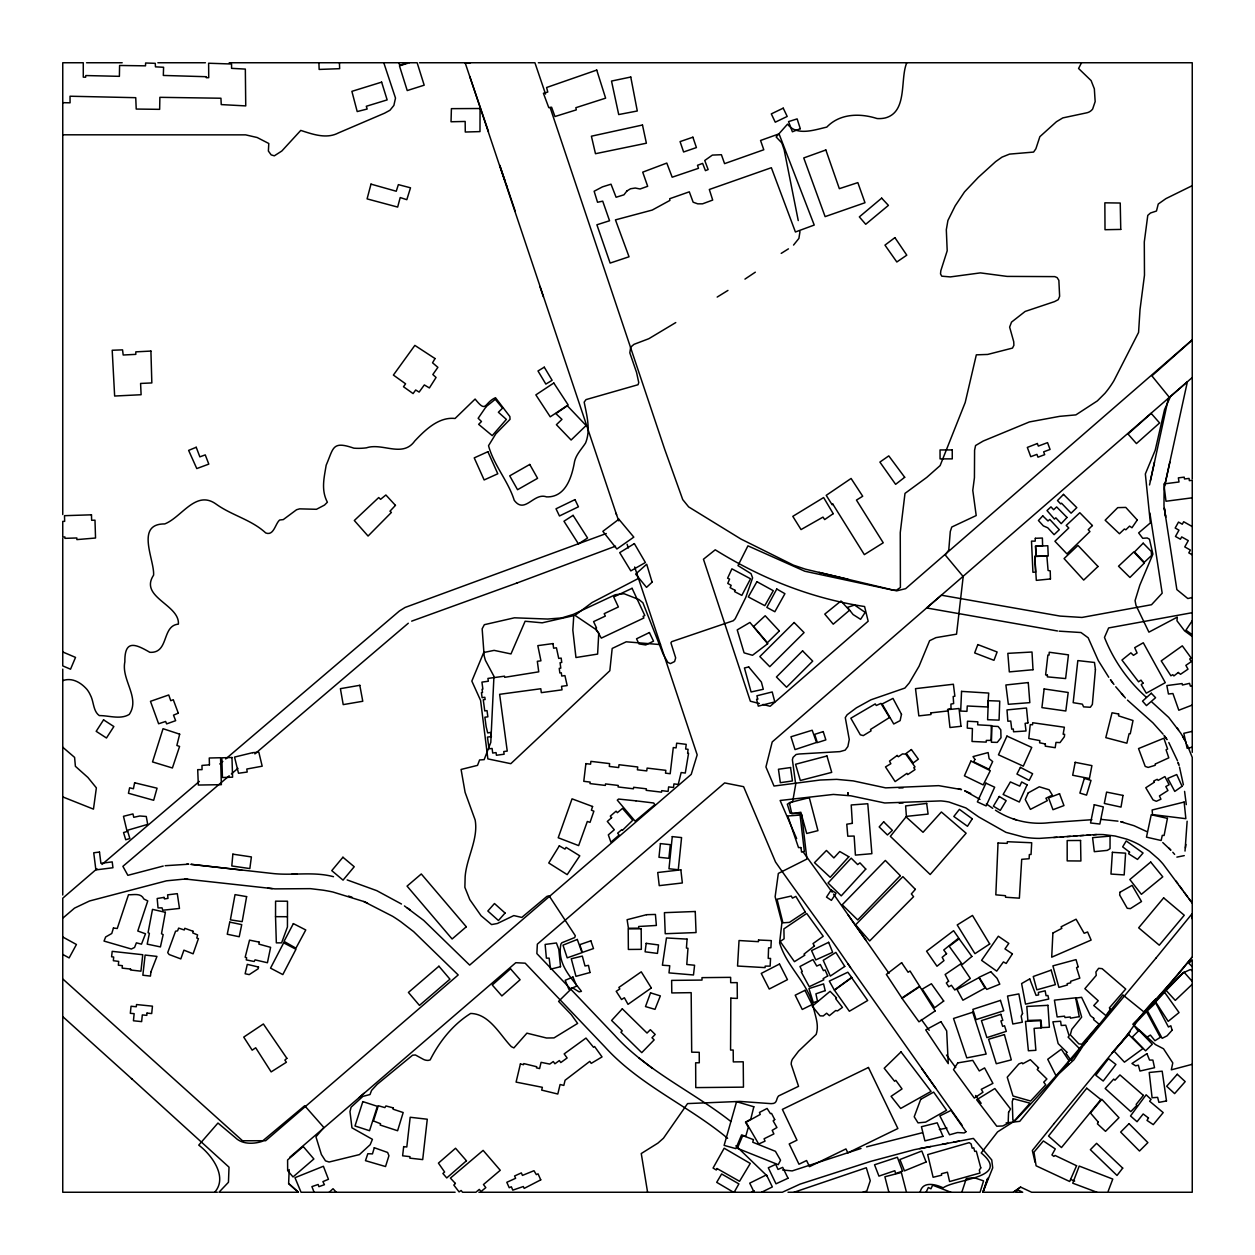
<?xml version="1.0" encoding="UTF-8"?>
<svg xmlns="http://www.w3.org/2000/svg" width="1255" height="1255" viewBox="0 0 1255 1255"><rect width="100%" height="100%" fill="white"/><g stroke="black" fill="none" stroke-linecap="round" stroke-linejoin="round"><path stroke-width="1.5" d="M1187.136 821.209L1185.018 851.078M275.535 916.668L275.582 901.168L287.489 901.216L287.442 926.99L281.606 942.85L276.335 942.866L275.535 916.668L287.426 916.715M131.477 1078.531L229.022 1167.181L228.457 1182.273L218.982 1192.25L298.361 1192.25L288.634 1183.543L289.183 1169.582M920.119 1192.25C922.425 1180.798 935.775 1184.281 943.164 1187.826C956.279 1178.649 1011.687 1178.1 981.222 1152.969L997.584 1131.885L1014.871 1120.856C1053.149 1080.775 1088.65 1038.481 1122.896 994.917L1143.76 1011.812L1144.842 1011.467L1176.829 976.076L1192.25 957.126M1185.457 847.956L1185.897 844.474M1149.533 484.948L1168.374 398.306L1192.25 377.52M906.785 62.75C899.804 79.065 907.961 111.93 885.23 117.954A28.63 28.63 0 0 1 877.041 118.535C860.13 113.107 839.924 113.342 826.794 127.1C814.134 130.002 796.643 136.293 787.544 124.12L776.139 136.968L781.834 142.929L784.155 149.769L798.243 220.566M1150.317 480.947L1154.443 462.154M1169.833 462.154L1164.844 484.995L1187.387 381.755L772.217 741.94L765.927 766.978L774.006 786.038L820.111 780.03L836.693 779.355L853.212 780.892L885.638 787.873L938.677 785.646L961.518 789.583L958.177 788.626M961.801 1192.25L966.319 1178.539L974.037 1177.629L983.559 1180.877L980.045 1192.25L906.91 1192.25M478.877 1192.25L782.351 1192.25L800.078 1184.108L870.609 1161.408L914.487 1149.643L973.409 1138.41L991.748 1159.949L992.705 1167.856L982.932 1192.25L1013.318 1192.25L1020.597 1187.089L1031.657 1192.25L1107.804 1192.25L1112.777 1179.072L1079.222 1166.068L1072.743 1183.183L1096.917 1192.25M987.763 1178.194L982.932 1192.25L987.607 1178.633M926.065 1192.25L928.339 1187.512L930.943 1188.799L932.638 1185.206L950.929 1192.25M734.159 1192.25L738.897 1183.889L721.625 1173.974L716.699 1182.335L733.516 1192.25M1081.512 62.75L1078.578 68.492L1091.113 80.587L1094.344 88.838L1095.16 101.592L1092.666 108.997A9.883 9.883 0 0 1 1086.281 112.919L1062.812 117.907L1056.428 121.735L1039.862 136.685L1035.877 148.796L1033.587 152.075L1009.538 154.114L1002.008 157.126L995.639 161.628L978.335 177.332L964.53 191.874L955.181 205.851L947.917 220.472L946.317 229.712L947.196 250.78L940.811 270.751L940.528 273.919L941.768 276.178L950.317 276.916L980.39 272.884L1007.075 276.398L1054.812 276.618L1057.134 277.606L1058.859 280.351L1059.628 296.305L1058.232 299.663L1054.545 301.608L1025.147 311.444L1011.53 322.111L1009.632 327.1L1013.726 341.705L1013.899 345.298L1012.487 348.09L987.669 354.443L976.327 354.836L965.205 402.494L940.12 465.589L926.755 477.402L904.996 493.388L900.259 532.591L900.4 587.513L896.556 590.085L893.67 590.305L804.784 571.229L747.933 545.847L737.987 565.613L751.039 573.661L752.592 577.896L745.737 597.537L735.163 618.809L733.281 620.739L671.707 641.666L670.907 642.795L675.661 657.855L674.61 661.526L670.437 663.597L667.817 662.373L663.095 654.012L642.905 602.792L638.968 599.545L624.064 593.725L615.342 594.713L573.221 614.432L561.675 617.931L547.619 619.044L514.456 617.805L484.336 624.692L482.155 628.818L484.163 655.847L485.371 660.287L493.952 676.32L490.799 742.395L484.163 759.636L479.583 759.965L477.527 765.362L461.087 769.456L465.103 792.36L475.159 820.017C478.532 839.03 466.531 857.902 465.15 876.649L464.868 887.348L469.825 899.662L481.104 915.758L491.568 924.574L497.372 923.492L513.813 915.585L521.813 917.421L546.913 896.399L549.11 895.788L575.323 935.744L574.696 937.563L561.895 942.74L560.907 944.105C556.875 964.185 571.041 977.457 581.457 991.34L579.12 991.858L572.406 987.732L558.601 1001.38L571.276 1014.62L577.629 1023.421L554.004 1037.901L546.537 1038.011L526.912 1033.163L513.891 1047.909L511.35 1046.67C500.055 1035.061 489.419 1013.805 470.656 1013.46C452.898 1024.472 439.501 1041.493 430.136 1059.957L428.128 1060.412A10.589 10.589 0 0 1 423.625 1059.471L415.421 1054.984L412.613 1055.188L377.19 1084.304L371.558 1090.422L370.005 1094.548L362.899 1096.368L351.102 1107.177L349.972 1111.585L351.965 1127.821L372.421 1139.336L370.194 1144.67L359.416 1154.6L329.092 1162.02L325.484 1160.859L321.374 1154.475L315.946 1136.842L323.853 1127.492L304.698 1105.733L262.028 1141.438C253.369 1144.168 242.168 1144.466 235.265 1137.579L217.962 1123.037L198.745 1145.125C211.42 1154.553 228.285 1177.002 214.668 1192.25M1054.074 1123.586L1114.879 1049.713C1129.986 1033.963 1139.571 1014.338 1155.463 999.278L1157.377 998.572L1192.25 956.969L1192.25 757.393L1187.214 744.905M1155.902 958.177L1083.536 1045.195L1073.935 1059.816L1058.985 1073.7L1019.735 1121.342L1006.134 1122.911M1192.25 620.739L1185.944 630.151L1192.25 634.732M781.206 253.385L788.438 248.851M1054.122 1123.523L1032.332 1150.474L1035.061 1162.271M1083.536 1045.195L1087.034 1040.913M1155.871 958.224L1192.062 913.75L1192.25 918.848M1111.773 1053.306L1130.175 1031.72M1192.25 984.265L1175.276 1000.392L1166.146 990.462L1183.998 972.107L1192.25 981.473M329.218 1192.25L333.03 1188.72L336.277 1192.25M1192.25 339.98L1151.902 375.873L1169.848 397.945L1164.546 409.569L1155.196 450.294L1145.344 473.951L1150.364 522.911L1138.646 532.904L1142.709 538.301L1147.196 537.971L1149.439 539.195L1152.906 554.114L1139.822 585.159L1135.069 600.627L1136.01 605.381L1148.905 632.144L1177.3 617.131L1176.97 620.786L1184.579 630.857L1192.25 636.473M793.537 245.07L798.902 238.419L799.984 231.595M1192.25 339.823L905.624 588.673L896.619 590.87L805.318 569.143L793.427 565.142L740.952 539.054L688.666 506.91L682.736 499.6L664.664 449.212L550.145 107.585M96.98 868.758L62.75 898.203L62.75 918.205L74.531 908.118L89.544 900.98L166.491 880.822L182.759 879.237A96.823 96.808 89.9 0 1 187.905 879.3L274.955 888.885L310.393 888.65L323.257 890.203A185.709 185.646 -82.5 0 1 332.826 891.991L363.793 901.514L392.642 916.307A184.611 184.187 47 0 1 400.753 921.703L413.617 931.618L458.2 974.962L265.636 1140.732L242.529 1140.764L62.75 978.916L62.75 1192.25L217.319 1192.25M101.969 864.46L199.341 781.41M359.322 1097.403L364.185 1093.215M289.654 1157.377L515.789 962.711L525.186 963.181L604.91 1046.905C639.626 1085.246 688.383 1105.608 727.633 1138.332M219.798 763.997L222.841 761.409M225.68 758.977L399.435 610.965L405.098 607.451L606.275 533.516M229.194 775.794L122.896 866.342L127.869 875.331L163.213 866.06M231.359 773.959L237.932 768.358M254.875 753.926L408.299 623.233M1013.303 1192.25L1020.597 1187.089M755.322 272.178L744.952 279.112M727.947 290.423L717.185 297.074M675.77 322.566L648.835 338.709L633.979 344.341L630.685 347.164L629.822 352.828L636.567 372.484L638.748 382.54L638.058 384.72L586.038 399.608L584.171 402.133C586.76 415.295 590.917 429.994 585.552 443.031C581.708 449.008 576.312 454.232 574.602 461.369C571.904 476.696 565.864 497.498 546.537 496.886C533.752 492.133 524.888 514.613 514.236 500.321C508.244 481.057 493.89 465.401 488.524 445.698L495.803 433.869L510.048 419.327L509.859 416.534L495.49 397.71C483.74 402.965 486.893 413.789 475.112 399.059L455.063 418.48C438.748 416.644 425.068 430.041 414.762 440.991C402.604 458.106 382.555 442.435 366.382 447.847A62.17 62.17 0 0 1 353.894 448.176C331.995 440.631 333.72 447.831 326.175 465.181C324.182 477.559 320.872 489.858 327.382 502.22L324.512 505.075L316.464 509.295L299.647 508.855L296.588 509.718L283.301 519.586L279.63 520.025C275.269 523.602 273.825 536.199 265.731 532.951C251.486 519.711 231.893 515.46 216.158 504.149C195.843 489.403 181.787 517.28 164.734 523.931C134.818 523.68 154.71 560.059 153.581 575.167C139.007 597.255 179.81 604.612 178.383 624.127C161.44 625.712 169.315 653.541 149.816 652.302C135.603 644.066 124.496 639.14 124.857 661.809C121.045 679.771 140.513 697.796 129.281 714.393C120.464 719.837 108.997 715.507 99.302 715.585C93.011 711.161 93.89 701.467 90.376 695.113A27.077 27.077 0 0 0 86.972 689.434C81.01 682.61 72.1 677.214 62.75 680.634M751.4 1192.25L754.177 1190.697M761.565 1192.25L772.358 1186.932L766.46 1174.884L749.721 1183.151L754.161 1192.25M638.466 578.43L592.015 602.573L574.978 615.358L595.262 629.053L598.761 633.053L597.615 654.09L575.951 657.526L572.829 630.073L573.77 615.64L542.191 622.825L525.123 621.241L510.989 653.933L494.125 650.372L483.708 652.506L471.833 681.089L480.602 700.447L487.866 758.899L510.816 763.683L609.82 670.75L612.189 648.443L626.214 641.807L660.491 644.599M1192.25 705.059L1178.806 710.236L1172.923 693.544L1168.436 693.984L1166.852 685.575L1182.116 683.567L1182.43 685.026L1189.536 683.348L1190.383 686.171L1192.25 685.607M516.464 583.198L615.546 546.176M1192.25 185.662L1165.879 198.651L1158.255 204.032L1156.467 211.028L1150.506 212.989L1147.776 215.389L1144.293 241.948L1144.482 275.174L1140.011 309.64L1138.567 332.434L1113.938 380.673A98.643 98.643 0 0 1 1104.98 393.286L1097.356 400.894L1075.88 414.887L1059.659 416.346L1029.414 421.931L983.214 441.038L975.559 445.541L974.586 450.263L974.429 477.716L972.782 490.344L976.202 515.554L951.761 527.037L950.286 531.555L948.764 550.051L945.188 554.945L963.197 576.563L956.545 634.167L935.948 637.634L929.61 640.709L919.068 666.217L909.248 682.955L904.918 688.054L870.939 699.804L856.412 707.82L847.094 714.801L845.29 717.64L849.259 739.509L847.878 746.505L845.211 750.114L839.94 751.62L799.121 754.004L796.078 754.506L793.066 757.361L792.391 759.73L795.701 784.312L792.658 801.663L787.309 804.173L790.148 813.193L801.019 813.632L801.694 814.652L806.918 859.048L778.335 873.417L775.135 896.76L781.912 922.551L779.606 942.913C786.477 965.832 806.039 981.316 812.911 1004.188C814.228 1014.464 819.641 1023.625 816.158 1034.418L798.588 1051.141L792.454 1059.189A10.103 10.103 0 0 0 791.215 1064.366L798.557 1086.328L778.571 1095.944C775.747 1098.909 777.818 1103.82 771.088 1103.647L739.948 1101.419L687.567 1103.584L663.471 1138.207L657.965 1143.085L641.258 1153.533L647.58 1192.25M411.671 621.147L517.28 582.9M794.039 1192.25L866.311 1167.746L870.264 1180.72L866.813 1191.026L862.891 1192.25M861.024 1148.466L792.156 1170.915L782.571 1169.974M866.562 1146.85L922.394 1132.716M1192.25 612.675L1108.636 627.939L1104.478 637.414C1113.452 660.177 1127.853 680.806 1146.129 697.074M1192.25 597.505L1187.826 598.541L1176.861 589.599L1164.264 507.946L1165.754 517.28M1192.25 731.351L1183.81 733.312L1187.152 748.294L1192.25 747.211M1176.876 857.118L1184.265 855.628M939.352 1129.5L946.945 1128.057M919.601 1148.623L930.865 1146.49M942.191 1144.34L947.854 1143.258M953.518 1142.191L959.181 1141.109M165.158 865.715L188.752 864.209L186.775 864.146M1192.25 497.811L1165.989 501.247L1163.856 483.928L1179.01 481.983L1178.367 477.857L1184.218 477.151L1184.469 478.971L1189.065 478.422L1189.348 480.649L1192.25 480.257L1192.25 752.341M1192.25 1064.303L1171.323 1069.84L1172.782 1062.907L1163.511 1048.772L1155.431 1044.568L1132.826 1024.237L1182.728 973.033L1190.336 969.566L1192.25 970.774M1091.897 819.703L1049.384 822.668C1030.669 824.974 1011.216 820.597 995.466 810.212M1192.25 903.224L1163.181 864.177A84.979 84.932 9.2 0 0 1158.365 858.953L1149.407 851.204L1139.477 844.803A83.928 83.912 -65.1 0 0 1133.108 841.666A83.473 83.426 -12.8 0 0 1126.519 839.062L1115.099 836.018L1103.38 834.591A82.454 82.422 -35.8 0 0 1096.446 834.559L1039.469 838.387A94.941 94.909 -29 0 1 1023.766 837.101L1005.961 832.347L978.68 816.927L965.879 807.938L948.984 802.023A71.833 71.802 -44.8 0 0 940.826 800.91L884.759 802.98L850.827 795.811L833.383 794.431L780.124 800.486L796.643 838.56M1053.729 837.524L1057.039 837.289M1060.365 837.054L1063.675 836.834M1066.985 836.599L1070.295 836.363M1073.605 836.128L1076.931 835.908M1080.241 835.673L1083.551 835.438M1086.861 835.202L1090.187 834.983M1093.497 834.748L1096.446 834.544M241.697 870.013L190.886 864.319L272.084 873.433C292.541 875.817 313.342 871.284 333.501 876.696M291.882 874.186L296.823 873.966M800.847 847.502L798.509 847.596L787.748 815.985L800.078 815.075L804.361 851.47L801.521 852.035L801.051 847.956M465.197 62.954L470.5 62.75M898.909 787.967L903.067 787.858M899.176 803.075L903.067 802.98M86.532 62.75L122.19 62.75M157.863 62.75L205.428 62.75M229.21 62.75L407.546 62.75L399.733 65.307L398.902 62.75M419.437 62.75L534.928 62.75L545.548 94.062M538.332 62.75L1192.25 62.75L1192.25 478.877M455.11 1192.25L301.059 1192.25L294.972 1177.692L323.398 1166.272L328.449 1179.308L322.896 1181.614L324.433 1184.689L318.896 1186.665L318.143 1184.485L311.915 1186.602L314.079 1192.25M788.014 1192.25L906.455 1192.25L901.357 1172.484L884.885 1176.766L888.885 1192.25M1109.028 1192.25L1192.25 1192.25L1192.25 959.887L1188.846 963.307L1192.25 966.711M186.587 879.269L184.485 879.237L187.905 879.3M62.75 102.675L70.076 102.816L70.029 96.227L135.744 97.686L136.215 109.059L159.652 109.342L159.871 97.325L220.943 98.235L221.241 104.589L245.745 105.906L245.337 69.088L231.579 68.35L231.563 64.005L208.628 63.236L208.722 77.669L206.338 77.716L206.353 76.712L163.323 75.441L163.589 67.268L155.463 66.844L155.259 63.33L145.611 63.001L145.517 65.84L119.586 65.48L119.398 76.335L85.826 75.551L85.607 77.214L83.285 77.151L83.269 62.75L62.75 62.75L62.75 514.55M62.75 134.803L245.635 134.865L257.181 137.517L268.79 143.494L268.382 151.055L271.19 154.898L274.327 155.824L281.826 151.008L300.761 130.41C312.558 134.222 326.347 139.289 338.379 132.952L384.579 113.185L389.96 110.252L393.882 105.42L395.498 98.078L383.779 62.75M1101.341 819.405L1117.954 821.162M1059.142 631.155L1081.01 632.536L1088.163 637.775L1098.298 660.585L1108.745 677.245M267.848 888.163L272.225 888.65M1057.479 630.967L926.598 607.953L941.407 595.199L1060.067 616.08L1081.951 617.444L1151.525 604.722L1162.177 593.191L1149.878 513.013M819.06 572.39L847.956 579.261M1123.523 822.417L1120.684 821.727L1134.018 825.712L1146.678 831.532M759.353 703.522L750.349 701.216L703.459 559.228L715.24 549.816C761.173 578.398 810.871 598.29 864.585 606.542L868.162 621.225L770.162 706.283L762.962 704.447M347.149 879.928L376.798 890.673L401.474 904.024M1013.303 818.935L1016.503 819.954M348.514 896.07L351.933 897.152M62.75 796.909L93.466 809.13L96.368 787.873L87.913 777.473L75.394 766.303L74.594 757.393L62.75 747.227M1070.735 1179.449L1074.672 1181.065M363.793 901.514L367.495 903.067M62.75 651.957L75.52 657.4L70.531 669.213L62.75 665.887L62.75 538.332M970.711 793.442L964.64 790.744L980.014 799.419M62.75 936.983L76.43 944.497L69.135 957.926L62.75 954.428M1192.25 526.567L1183.685 521.735L1182.288 524.214L1178.508 522.08L1175.182 528.026L1178.978 530.159L1175.464 536.45L1180.406 539.226L1181.692 536.92L1188.281 540.623L1184.767 546.913L1190.368 550.067L1188.799 552.875L1192.25 554.836M404.424 905.922L423.704 920.401L469.668 965.095L691.223 774.382L697.184 754.851L634.669 567.009M407.044 907.694L410.212 909.906M986.367 803.875L992.721 808.346M850.482 967.527C826.37 931.743 800.047 897.294 775.527 862.012L743.603 786.681L724.637 782.916L537.344 944.152L536.873 953.596L614.542 1035.155C647.376 1071.425 692.87 1091.63 730.818 1121.468M639.015 1057.981L652.443 1068.413M1162.773 842.56L1170.899 850.215L1168.687 847.956M1152.043 702.204L1168.734 717.436L1180.594 732.936A113.06 112.872 49.5 0 1 1183.606 737.971L1186.351 743.148M62.75 1016.613L132.324 1079.316M288.634 1183.543L298.361 1192.25M735.916 1145.784L767.276 1176.092M1127.461 700.102L1152.921 722.833L1163.071 734.144M1125.406 697.968L1115.742 686.767M1121.421 693.591L1123.523 695.929M1172.798 852.27L1174.633 854.373M1113.938 684.43L1110.424 679.661L1112.573 682.61M946.505 1055.079L955.698 1067.566M921.374 1019.499L929.202 1030.339M1176.076 881.104L1177.723 883.363M1179.371 885.606L1182.681 890.124M1184.328 892.383L1187.622 896.901M1189.269 899.16L1190.917 901.419M975.59 1095.49L981.159 1103.333M921.609 1068.413L962.036 1125.186M935.681 1088.148L847.956 963.903M847.956 914.707L889.011 973.425M866.044 940.434L833.524 894.109M832.206 892.242L803.341 852.192M1177.316 728.073L1178.633 729.971M1168.797 742.505L1177.504 760.812M1182.634 736.277L1183.606 737.971M1183.465 737.72L1184.547 739.681M616.095 513.373L618.731 520.825M465.134 62.75L616.566 514.738M504.824 180.312L499.678 165.142L506.957 186.587M469.747 76.367L488.446 131.477M506.644 185.677L515.13 210.95M539.917 286.454L543.399 296.823M627.092 544.278L628.316 547.933M1178.633 764.217L1178.053 762.413L1179.072 765.644M1179.543 767.26L1183.387 784.846M1165.566 515.962L1164.452 509.028A60.93 58.373 84.7 0 1 1163.981 505.765L1164.091 489.325A62.044 60.82 85.2 0 1 1165.267 483.018M1184.579 791.387L1186.289 804.596M339.446 62.75L339.65 68.68L319.147 69.433L318.911 62.75M62.75 669.119L62.75 895.019M62.75 918.785L62.75 978.241M480.053 108.51L479.99 131.602L465.276 132.026L465.166 121.453L451.031 121.766L451.408 108.652L480.053 108.51M1110.063 836.112L1110.032 848.709L1107.255 850.388L1094.313 851.674L1092.587 837.65L1110.063 836.112M730.834 998.164L730.567 1050.059L733.187 1050.027L733.312 1061.903L743.227 1061.808L743.462 1087.144L695.772 1087.599L695.647 1062.797L699.286 1062.781L699.239 1052.317L691.693 1052.176L691.176 992.658L671.802 992.94L671.629 980.39L702.016 980.077L701.984 977.645L730.63 977.347L730.692 982.681L737.171 982.618L737.328 998.415L730.834 998.164M847.956 792.846L847.941 795.388L847.956 792.846M991.324 725.594L991.152 740.372L986.305 740.434L986.21 742.113L972.029 741.47L972.421 728.543L967.276 728.104L967.495 721.233L977.833 721.813L977.676 724.825L991.324 725.594M130.536 969.048L130.52 969.99L140.937 971.182L142.756 954.726L112.197 951.353L111.601 956.781L113.672 957.032L113.358 960.718L118.692 961.393L118.347 965.205L122.363 965.66L122.159 968.123L130.536 969.048M758.522 940.011L758.475 941.674L739.038 940.528L737.548 966.036L765.095 967.621L765.158 966.13L770.131 966.115L770.554 958.444L768.217 958.365L768.578 947.854L770.899 947.776L771.292 940.591L758.522 940.011M991.968 726.143L991.403 742.238L997.239 742.395L1001.004 737.752L1000.784 729.83L998.133 726.488L991.968 726.143M988.312 700.667L987.622 719.727L999.058 720.135L999.749 701.09L988.312 700.667M1008.565 1112.369L1008.142 1123.225L1002.792 1125.955L996.784 1126.221L976.657 1099.772L994.838 1088.54L1010.526 1108.981L1008.565 1112.369M393.192 1107.867L393.144 1109.216L403.184 1112.542L397.6 1130.739L380.155 1125.029L380.532 1123.711L373.472 1120.966L378.288 1105.733L384.877 1107.6L385.928 1105.953L393.192 1107.867M998.023 843.031L995.827 894.831L1005.475 895.694L1005.553 897.231L1019.374 898.172L1021.711 859.314L1029.116 858.734L1029.351 854.545L1031.045 854.482L1031.704 842.748L1007.341 841.713L1007.232 843.376L998.023 843.031M961.55 691.38L960.687 711.052L966.946 711.35L967.26 705.985L987.607 706.973L988.72 693.074L961.55 691.38M1118.66 714.001L1118.566 715.852L1133.014 720.527L1130.253 733.814L1129.092 733.736L1126.88 743.195L1105.796 737.642L1112.04 712.777L1118.66 714.001M1045.368 743.98L1045.258 746.145L1055.188 747.713L1055.988 742.395L1059.989 742.615L1064.334 736.795L1064.648 734.301L1063.142 734.222L1064.366 727.241L1032.692 722.739L1032.567 724.763L1030.23 724.637L1028.786 738.489L1039.862 740.638L1039.595 742.787L1045.368 743.98M1052.898 933.045L1051.706 957.188L1091.128 940.073L1087.583 931.979L1084.163 933.281L1076.084 919.209L1061.102 926.802L1061.84 928.355L1052.898 933.045M1047.423 675.174L1047.329 676.853L1065.62 678.563L1068.46 654.859L1049.227 652.239L1049.055 655.094L1047.894 655.032L1045.619 674.908L1047.423 675.174M931.022 712.871L930.943 714.534L918.833 715.883L915.507 688.65L953.376 684.242L954.882 696.243L953.188 696.478L953.643 703.569L950.929 704.086L951.008 708.636L947.603 709.452L947.713 710.957L931.022 712.871M1035.328 538.301L1035.171 541.156L1031.5 541.109L1032.928 572.264L1035.61 572.092L1034.779 556.373L1048.223 555.996L1047.8 545.737L1035.689 546.302L1036.191 556.247L1035.406 546.192L1042.607 545.768L1042.387 538.034L1035.328 538.301M635.971 800.847L618.558 799.059L617.303 800.172L635.156 821.178L654.843 804.643L653.698 802.996L635.971 800.847M1112.385 852.318L1110.973 874.06L1124.182 874.923L1125.594 853.18L1112.385 852.318M1093.748 1018.338L1093.654 1019.672L1099.098 1024.19L1081.826 1044.207L1078.845 1043.862L1070.311 1034.81L1071.786 1029.351L1081.669 1017.146L1076.225 998.007L1081.59 997.317L1090.375 1015.624L1093.748 1018.338M687.081 939.117L686.422 948.058L687.975 948.278L686.783 964.483L694.58 965.252L693.482 974.978L668.993 972.892L669.762 965.738L662.405 965.205L666.468 937.956L687.081 939.117M147.008 1013.114L146.819 1015.358L142.317 1014.919L141.642 1021.617L133.438 1020.77L134.144 1013.663L130.332 1013.318L131.053 1006.243L136.277 1006.761L136.528 1004.549L152.451 1006.165L151.698 1013.554L147.008 1013.114M1095.427 669.511L1092.368 704.416L1090.344 707.271L1083.583 706.863L1082.359 704.149L1073.166 702.675L1077.825 660.585L1094.47 662.467L1095.427 669.511M232.865 854.153L231.798 865.981L249.839 868.57L251.392 856.93L232.865 854.153M672.272 836.614L668.978 868.758L678.28 869.731L681.575 837.587L672.272 836.614M660.412 843.611L658.969 857.275L668.868 858.326L670.311 844.662L660.412 843.611M150.898 971.982L150.459 976.092L142.85 975.229L145.109 955.071L156.953 956.404L150.898 971.982M1119.978 892.258L1119.68 895.035L1127.241 908.291L1130.394 908.62L1141.501 901.529L1132.104 885.371L1119.978 892.258M403.671 1146.615L402.62 1155.808L410.009 1156.655L409.852 1158.145L422.7 1159.604L427.28 1119.225L410.181 1117.264L406.808 1146.976L403.671 1146.615M585.881 763.62L583.779 781.316L590.148 782.085L589.976 783.591L605.334 785.426L605.522 783.92L618.26 785.442L618.072 786.948L633.446 788.799L633.618 787.293L646.356 788.815L646.184 790.321L661.542 792.156L661.714 790.65L668.084 791.419L668.617 786.901L673.496 787.481L673.919 783.904L678.233 784.422L681.151 772.547L685.277 773.049L688.556 753.392L687.615 753.282L688.085 749.329L685.654 749.031L686.218 744.356L676.665 743.18L676.1 747.886L673.292 747.556L670.186 773.723L665.511 773.158L665.84 770.335L647.109 768.091L646.764 770.915L637.399 769.801L637.728 766.978L626.12 765.581L618.997 764.734L618.668 767.558L609.303 766.429L609.632 763.605L590.901 761.361L590.572 764.185L585.881 763.62M1044.144 688.932L1041.917 707.616L1065.809 711.005L1068.193 692.478L1044.144 688.932M259.142 942.113L258.906 944.121L270.609 947.337L267.425 962.742L255.063 959.871L254.169 961.487L246.247 959.902L246.639 957.753L245.18 957.204L249.541 940.136L259.142 942.113M646.184 943.336L645.101 951.808L657.447 953.408L658.53 944.937L646.184 943.336M193.019 931.257L192.799 932.92L197.568 934.912L196.8 938.05L198.431 938.615L193.113 953.816L183.92 950.16L180.814 958.914L169.143 954.522L167.715 952.623L175.575 931.179L177.567 930.896L178.649 928.104L184.265 929.971L184.799 928.308L193.019 931.257M1123.005 795.419L1121.013 807.091L1104.322 803.451L1106.596 792.109L1123.005 795.419M246.623 896.619L242.184 921.656L230.387 919.852L235.03 894.627L246.623 896.619M165.378 912.307L161.503 933.736L163.15 934.63L160.42 946.913L147.196 944.137L149.376 933.344L148.074 932.622L152.498 909.373L165.378 912.307M1155.384 763.966L1155.149 765.315L1148.168 767.417L1145.219 766.429L1138.536 748.56L1163.871 738.238L1167.605 749.047L1166.068 749.8L1168.797 757.847L1155.384 763.966M258.499 967.04L258.169 968.782L249.212 974.617L245.133 973.755L247.298 964.358L258.499 967.04M1075.19 762.334L1072.68 775.245L1089.403 778.524L1091.913 765.613L1075.19 762.334M1167.432 818.354L1164.107 835.485L1162.287 835.375L1161.157 840.505L1146.474 837.148L1151.227 814.746L1167.432 818.354M134.614 782.775L133.422 788.752L129.626 787.795L128.449 793.27L153.659 800.282L157.063 788.203L134.614 782.775M1094.266 804.722L1090.564 822.982L1099.851 824.033L1103.333 806.918L1094.266 804.722M229.759 922.111L227.249 934.238L239.219 936.748L241.729 924.621L229.759 922.111M901.482 714.33L900.117 720.637L893.748 723.978L882.14 703.977L892.98 698.392L901.482 714.33M520.401 1063.942L516.087 1082.108L542.364 1087.316L541.689 1090.109L557.8 1094.031L560.091 1084.508L563.824 1085.418L565.079 1080.257L589.787 1061.369L591.215 1063.377L602.039 1056.914L594.588 1046.529L593.537 1047.298L585.991 1038.073L564.17 1053.902L567.119 1057.981L560.797 1062.561L559.354 1060.553L554.898 1063.785L553.267 1061.542L549.753 1064.083L541.093 1062.342L539.587 1068.585L536.465 1067.832L536.732 1066.734L523.79 1063.597L523.523 1064.711L520.401 1063.942M753.831 1106.769L750.757 1119.193L745.501 1122.111L748.325 1127.304L745.721 1136.418L741.58 1134.897L735.822 1148.623L724.119 1145.391L736.559 1101.686L753.831 1106.769M179.669 734.175L176.861 745.454L179.591 746.443L172.406 767.982L152.53 761.926L163.04 728.7L179.669 734.175M753.439 1139.634L752.765 1142.223L775.433 1151.321L780.547 1160.248L778.241 1164.687L737.375 1148.309L742.74 1135.571L753.439 1139.634M370.994 184.124L367.088 198.886L397.662 207.075L400.204 197.553L406.808 199.686L410.511 187.811L398.368 184.626L396.251 191.246L370.994 184.124M374.288 1147.729L372.468 1153.894L367.825 1153.722L365.472 1160.671L385.536 1166.538L388.94 1155.714L387.622 1152.466L374.288 1147.729M735.022 590.321L734.63 591.638L741.846 595.388L750.521 578.79L731.9 568.829L727.602 578.21L729.579 579.104L727.759 583.402L731.179 585.332L730.112 587.638L735.022 590.321M1084.336 778.367L1079.88 793.082L1086.548 795.121L1091.003 780.406L1084.336 778.367M113.436 928.025L111.758 933.5L105.655 936.967L104.024 941.077L131.367 949.015L134.567 947.447L136.387 942.834L141.501 944.152L145.502 933.783L137.783 931.022L147.761 900.933L143.823 898.957C140.952 892.744 133.657 894.956 128.481 894.768L117.248 928.496L113.436 928.025M592.58 806.494L591.403 810.181L593.882 811.185L590.038 822.354L587.324 821.476L578.649 845.603L558.208 837.76L572.045 798.839L592.58 806.494M362.836 1101.608L354.992 1125.986L369.535 1130.708L377.379 1106.33L362.836 1101.608M1013.24 1098.705L1012.252 1101.498L1012.879 1120.197L1014.699 1120.464L1030.057 1103.192L1013.24 1098.705M650.545 992.862L645.494 1006.573L655 1009.349L660.35 995.89L650.545 992.862M920.715 1099.349L914.205 1116.777L918.048 1122.88L925.61 1122.127L946.568 1110.267L933.642 1092.101L920.715 1099.349M977.833 644.584L974.664 652.929L993.96 660.318L997.129 651.988L977.833 644.584M1076.57 1165.738L1069.668 1181.488L1036.097 1165.801L1033.979 1152.153L1043.391 1140.952L1055.267 1148.921L1051.941 1154.929L1053.855 1156.388L1055.079 1155.463L1076.57 1165.738M970.931 761.063L964.42 775.825L983.198 784.908L990.305 770.68L970.931 761.063M1028.237 792.878L1025.257 799.529L1030.418 809.365L1047.313 800.674L1045.917 798.227L1052.38 795.152L1049.102 789.772L1039.281 786.791L1028.237 792.878M1137.265 519.994L1131.979 527.743L1129.578 526.112L1125.861 529.767L1124.386 529.014L1119.444 533.752L1105.153 520.213L1117.734 507.632L1125.782 507.412L1137.265 519.994M1006.949 736.089L998.462 754.804L1023.296 766.162L1031.767 747.431L1006.949 736.089M1027.092 784.846L1019.311 802.023L1003.122 794.446L1010.385 781.928L1019.75 786.101L1021.68 781.975L1027.092 784.846M985.944 783.167L977.378 801.882L986.116 805.914L994.666 787.199L985.944 783.167M974.884 759.385L973.739 761.848L989.034 769.268L992.658 761.565L989.144 758.679L988.124 752.576L973.033 756.592L974.884 759.385M717.029 1168.531L716.323 1170.005L713.06 1168.06L724.166 1148.215L750.27 1163.448L739.556 1181.3L717.029 1168.531M1020.393 767.37L1016.942 774.053L1029.178 780.406L1032.614 773.723L1020.393 767.37M283.677 942.834L270.531 968.138L282.814 974.586L295.96 949.282L283.677 942.834M293.372 923.617L284.022 941.36L295.929 948.184L305.765 929.971L293.372 923.617M776.767 589.019L766.836 607.404L774.853 611.734L784.924 593.693L776.767 589.019M1022.543 1013.491L1021.162 1016.079L1022.323 1022.198L1012.801 1024.002L1007.53 996.062L1018.856 993.913L1022.543 1013.491M1066.86 1052.255L1066.123 1053.557L1071.08 1060.459L1080.069 1049.211L1068.099 1037.116L1069.166 1035.83L1065.746 1025.225L1061.212 1025.476L1060.616 1021.241L1052.898 1021.805L1058.153 1043.595L1066.86 1052.255M756.922 581.692L748.309 596.925L764.813 605.679L773.284 590.713L756.922 581.692M1129.563 852.129L1128.622 853.761L1137.516 859.424L1143.054 853.008L1126.221 840.944L1122.676 846.874L1129.563 852.129M1098.329 1122.19L1097.403 1123.821L1105.514 1131.335L1118.989 1117.703L1101.78 1099.302L1090.485 1113.012L1098.329 1122.19M435.014 358.554L432.551 362.805L437.885 367.339L432.834 374.523L436.065 377.473L429.398 387.952L424.331 384.924L419.123 392.093L415.687 389.991L413.083 393.584L403.498 386.744L405.585 383.81L393.395 375.072L414.856 345.392L435.014 358.554M1148.466 1117.97L1147.007 1120.417L1153.267 1124.637L1163.197 1112.605L1149.627 1101.215L1151.07 1099.427L1146.129 1094.799L1130.52 1115.962L1137.061 1121.719L1143.18 1113.969L1148.466 1117.97M999.262 796.47L993.395 806.196L1000.298 810.401L1006.165 800.674L999.262 796.47M559.338 845.839L548.749 862.985L567.197 874.625L579.779 855.832L566.115 847.407L564.97 849.102L559.338 845.839M957.753 1062.907L953.533 1069.621L974.319 1098.094L982.963 1092.226L981.284 1089.324L992.925 1083.363L984.579 1067.911L979.292 1070.954L972.751 1060.365L957.753 1062.907M972.264 818.825L967.48 826.276L953.831 816.472L959.416 809.35L972.264 818.825M103.569 719.852L96.18 731.32L106.471 738.003L113.86 726.535L103.569 719.852M980.783 1167.872L979.324 1170.146L979.998 1173.033L949.596 1181.551L947.431 1172.201L941.517 1173.707L941.595 1175.213L933.108 1177.268L927.696 1154.6L969.158 1142.662L971.088 1143.87L972.201 1148.215L973.723 1147.807L974.711 1151.384L976.327 1151.18L980.783 1167.872M1012.393 953.863L1006.181 963.432L1003.42 961.926L996.721 971.119L981.598 960.357L998.337 936.23L1008.8 943.415L1004.973 948.906L1012.393 953.863M865.166 612.377L860.601 619.327L853.071 614.526L847.454 607.373L854.545 605.051L865.166 612.377M831.171 889.983L826.496 897.105L831.39 900.353L836.065 893.231L831.171 889.983M486.124 406.667L478.155 418.291L481.481 421.507L478.641 424.331L492.227 435.642L506.361 419.39L498.376 412.252L502.58 408.126L495.254 399.341L486.124 406.667M1110.471 1009.145L1105.922 1015.593L1093.764 1005.537L1098.235 1000.753L1084.869 988.689L1096.243 975.386L1095.913 971.998L1098.643 968.295L1102.141 968.672L1125.735 989.034L1109.357 1007.891L1110.471 1009.145M1038.528 1067.754L1037.242 1069.527L1046.905 1078.986L1043.736 1082.171L1045.744 1084.806L1030.622 1101.043L1013.005 1096.007L1007.232 1077.198L1018.887 1063.911L1021.962 1062.734L1022.731 1063.801L1030.324 1059.675L1038.528 1067.754M836.458 997.851L835.767 998.807L842.45 1007.404L837.509 1010.903L835.705 1010.51L829.382 1015.656L826.653 1013.224L823.233 1015.954L820.064 1015.844L812.236 1006.212L830.104 991.309L836.458 997.851M1108.51 1058.687L1095.803 1075.268L1103.208 1081.026L1115.915 1064.46L1108.51 1058.687M626.935 190.948L623.939 194.823L616.095 197.255L611.012 184.187L602.447 186.87L594.133 191.246L597.537 202.259L602.714 201.161L609.553 220.755L596.894 224.786L610.134 263.079L629.037 256.773L615.452 219.876L652.239 210.056L669.888 200.424L669.715 198.714L689.309 191.827L693.152 202.212L697.749 203.843L702.549 203.828L712.699 200.063L709.326 189.489L771.354 167.715L795.419 231.987L814.228 225.053L779.026 133.861L760.561 140.482L763.793 149.753L724.574 163.636L721.405 154.71L712.354 155.102L704.745 160.499L708.149 169.566L705.436 170.649L702.627 163.385L697.513 165.284L698.486 168.311L672.178 177.206L666.797 163.072L642.717 172.155L647.674 186.305L640.081 188.987L635.265 188.03L630.559 188.768L626.935 190.948M1122.707 1168.123L1117.013 1175.464L1090.36 1149.706L1096.588 1143.336L1122.707 1168.123M1069.197 1061.04L1067.942 1062.64L1068.711 1063.707L1056.161 1076.037L1047.737 1059.283L1061.338 1049.196L1069.197 1061.04M1086.736 1088.21L1048.537 1136.026L1061.479 1147.541L1100.87 1099.553L1086.736 1088.21M1143.368 1095.38L1136.183 1104.369L1136.779 1105.42L1130.802 1111.632L1105.184 1088.509L1113.687 1079.112L1114.973 1080.194L1119.946 1074.939L1143.368 1095.38M906.047 816.88L890.36 836.363L930.19 874.515L966.13 833.226L941.391 812.001L923.037 832.3L906.047 816.88M342.929 857.243L331.775 870.641L343.054 880.131L354.224 866.734L342.929 857.243M1163.652 897.874L1138.662 927.822L1159.275 945.188L1184.265 915.24L1163.652 897.874M883.677 821.805L879.19 826.935L887.442 834.967L892.383 830.371L883.677 821.805M915.366 889.356L911.35 893.921L913.577 896.682L869.684 940.936L855.596 924.825L902.878 876.633L915.366 889.356M1128.622 1034.434L1114.016 1051.047L1124.433 1062.169L1142.913 1048.6L1128.622 1034.434M505.059 913.028L498.439 920.527L487.834 911.02L494.47 903.537L505.059 913.028M1177.268 1074.264L1166.679 1086.25L1174.617 1093.607L1185.206 1081.622L1177.268 1074.264M1172.092 1030.214L1167.087 1035.814L1162.146 1038.34L1147.462 1010.808L1155.698 1002.918L1168.421 1026.982L1170.837 1025.774L1172.092 1030.214M848.835 856.741L830.214 877.323L814.495 862.671L826.449 850.466L833.885 857.918L839.752 851.517L848.835 856.741M865.777 869.072L841.227 895.866L828.049 883.018L851.188 858.153L857.667 864.57L859.942 862.86L865.777 869.072M1164.546 992.266L1155.604 1001.929L1168.185 1021.366L1179.041 1012.565L1164.546 992.266M1042.764 515.868L1038.434 520.527L1043.36 525.892L1047.768 527.806L1054.09 534.661L1059.298 529.704L1049.808 519.476L1047.988 520.951L1042.764 515.868M1067.001 517.452L1061.212 523.649L1055.832 517.829L1054.435 519.084L1047.015 510.55L1050.968 506.863L1053.62 509.734L1056.632 506.926L1067.001 517.452M395.451 505.373L389.96 511.209L391.403 512.432L368.06 536.042L354.318 520.511L378.728 497.545L380.579 499.333L385.881 494.988L395.451 505.373M1146.49 1011.656L1133.751 1025.1L1137.454 1030.245L1139.085 1030.402L1146.599 1037.383L1150.396 1035.077L1154.945 1040.724L1160.31 1037.336L1146.49 1011.656M455.377 1183.449L453.824 1185.065L459.095 1191.921L461.118 1190.477L462.562 1192.25L475.912 1192.25L479.284 1189.411L481.057 1191.481L485.826 1187.622L483.457 1184.547L500.259 1170.272L483.128 1150.38L450.404 1178.1L455.377 1183.449M900.321 875.692L857.698 919.931L842.231 904.745L885.34 860.444L900.321 875.692M1063.503 494.376L1057.494 500.572L1060.663 503.898L1061.542 503.224L1071.095 513.17L1076.821 507.632L1063.503 494.376M622.307 1008.816L611.609 1020.456L622.213 1030.873L620.911 1032.206L641.76 1052.647L654.153 1039.893L651.973 1037.76L655.188 1034.449L650.357 1029.696L647.031 1033.053L622.307 1008.816M1143.195 543.18L1134.52 551.933L1144.293 562.303L1151.541 555.494L1151.259 551.447L1143.195 543.18M1129.045 1123.649L1120.652 1132.057L1139.493 1151.023L1147.886 1142.615L1129.045 1123.649M802.588 650.874L776.437 676.978L786.556 687.222L812.707 661.118L802.588 650.874M1144.278 563.119L1129.939 577.457L1118.519 566.209L1133.751 551.933L1144.278 563.119M794.148 622.511L759.84 656.585L769.77 666.672L804.078 632.598L794.148 622.511M1092.399 525.547L1088.21 529.673L1089.936 531.555L1066.923 553.863L1054.922 541.266L1068.789 527.979L1066.232 525.437L1079.818 512.73L1092.399 525.547M779.324 630.951L767.385 642.717L753.565 626.543L765.189 615.75L779.324 630.951M1139.038 1030.433L1132.292 1037.054L1145.58 1050.843L1152.31 1044.223L1139.038 1030.433M1017.899 1189.897L1015.515 1192.25L1022.699 1192.25L1017.899 1189.897M901.027 1051.894L884.21 1068.24L894.58 1081.261L895.803 1080.335L902.031 1088.932L891.081 1096.337L900.682 1108.463L931.069 1091.411L901.027 1051.894M586.116 425.523L571.103 440.019L556.404 424.692L561.958 419.374L555.871 413.632L567.323 405.757L586.116 425.523M1097.999 566.491L1083.692 580.077L1064.067 558.585L1077.967 545.423L1097.999 566.491M652.098 582.163L646.529 587.371L635.642 574.1L646.686 564.217L652.098 582.163M1143.023 683.081L1141.25 684.665L1146.286 693.184L1165.283 682.657L1143.289 642.764L1134.708 647.674L1137.093 653.008L1133.438 655.33L1130.896 652.835L1121.954 660.052L1138.567 681.826L1140.999 680.116L1143.023 683.081M832.834 504.118L832.143 504.745L826.214 495.349L851.094 478.469L862.703 496.243L856.459 500.086L883.238 542.788L864.334 554.632L832.834 504.118M1151.306 693.246L1142.521 701.153L1146.458 705.592L1155.573 697.702L1151.306 693.246M286.877 1058.326L284.869 1060.099L286.407 1062.248L271.143 1071.896L255.706 1047.784L252.161 1050.168L243.737 1037.101L263.377 1023.986L286.877 1058.326M510.518 968.829L492.274 985.018L501.875 995.937L520.103 979.731L510.518 968.829M1151.18 413.397L1128.01 434.01L1136.434 443.564L1159.589 422.951L1151.18 413.397M466.452 1160.781L446.749 1177.943L442.905 1173.472L444.615 1172.013L438.434 1163.118L455.549 1148.247L466.452 1160.781M611.609 817.711L607.31 821.445L614.307 829.775L608.33 834.857L610.887 842.183L619.139 835.046L617.633 833.179L621.758 829.665L622.37 830.371L632.74 820.268L622.48 808.408L617.366 812.691L616.095 811.169L610.307 816.127L611.609 817.711M466.295 926.786L452.114 938.991L407.059 886.124L421.288 873.966L466.295 926.786M438.921 966.225L408.424 992.438L419.452 1005.396L449.949 979.182L438.921 966.225M303.224 1146.505L287.599 1159.965L287.662 1170.648L293.027 1176.939L313.876 1158.977L303.224 1146.505M849.478 610.291L833.226 624.174L824.77 614.119L840.976 601.004L849.478 610.291M881.669 198.133L859.346 216.895L865.715 224.284L888.415 205.381L881.669 198.133M971.872 956.451L962.35 964.467L949.204 946.286L959.134 938.787L971.872 956.451M1150.709 862.028L1129.845 879.535L1141.375 894.313L1162.758 876.821L1150.709 862.028M774.712 1119.57L773.158 1120.856L776.939 1127.508L772.186 1130.347L773.896 1133.908L764.091 1138.771L765.017 1141.14L758.695 1144.011L746.003 1122.299L760.232 1114.456L759.463 1112.432L767.087 1108.447L770.413 1113.593L771.574 1113.452L774.712 1119.57M946.552 953.69L942.176 957.298L943.98 960.608L936.983 966.24L926.582 951.196L953.612 930.692L958.71 938.05L943.744 950.004L946.552 953.69M1178.288 672.476L1173.911 675.927L1172.798 674.704L1170.899 675.77L1161.22 660.883L1182.304 645.839L1191.136 657.934L1189.74 659.032L1191.262 661.636L1185.865 665.37L1187.999 669.182L1180.5 674.296L1178.288 672.476M814.432 945.956L804 954.145L804.816 955.181L794.446 961.675L780.186 941.485L784.093 938.818L783.904 928.873L806.698 913.436L823.217 936.277L813.02 943.587L814.432 945.956M904.698 477.292L895.615 484.336L879.896 462.091L888.775 455.879L904.698 477.292M901.623 962.695L886.344 974.429L901.874 997.992L919.617 986.195L910.032 971.009L908.118 972.264L901.623 962.695M767.684 643.721L752.498 655.283L744.09 652.851L737.218 629.9L749.941 622.449L767.684 643.721M948.607 981.253L946.333 982.979L948.78 986.807L951.384 985.269L954.788 990.007L970.319 978.461L960.561 963.997L945.141 974.508L948.607 981.253M894.909 237.634L884.963 245.133L896.823 261.981L906.785 255.173L894.909 237.634M618.872 519.241L602.855 531.336L616.88 549L633.806 537.124L618.872 519.241M943.697 1001.035L934.614 1007.749L922.284 989.113L931.398 983.747L943.697 1001.035M897.168 755.479L889.513 761.095L890.862 763.699L885.497 766.915L895.129 781.583L906.957 773.347L907.71 774.57L915.02 769.613L913.797 767.684L915.02 766.899L905.781 754.13L902.455 753.926L898.439 756.734L897.168 755.479M911.397 749.564L906.236 753.329L913.201 762.946L918.362 759.181L911.397 749.564M851.674 977.723L834.449 990.226L849.353 1011.248L867.691 1000.517L851.674 977.723M851.659 977.41L834.293 989.991L829.32 981.096L847.815 972.217L851.659 977.41M965.942 1131.696L964.201 1132.936L957.549 1132.559L949.549 1134.787L939.87 1115.93L951.055 1110.408L965.942 1131.696M651.329 987.952L628.018 1004.345L624.378 997.756L621.539 999.513L616.205 991.309L619.829 988.956L618.856 987.45L641.258 971.825L651.329 987.952M1182.069 786.273L1174.774 791.419L1167.793 778.398L1176.719 774.555L1182.069 786.273M833.21 513.672L824.676 519.57L822.982 517.107L801.051 529.579L792.799 516.354L823.625 497.545L833.21 513.672M935.132 1010.95L918.974 1021.821L902.047 998.4L919.79 986.618L935.132 1010.95M844.772 966.428L830.308 976.092L823.233 960.326L835.877 952.42L844.772 966.428M553.8 383.01L535.854 394.886L550.239 416.817L568.17 404.941L553.8 383.01M805.255 911.914L789.426 922.378L782.916 922.817L777.049 899.239L791.246 896.054L792.47 898.125L795.858 896.399L805.255 911.914M989.709 943.98L974.947 953.674L957.22 924.951L972.484 915.444L989.709 943.98M1146.929 1053.667L1131.947 1063.503L1135.602 1065.793L1138.363 1065.197L1139.964 1071.048L1154.537 1067.707L1152.874 1060.099L1149.533 1060.036L1146.929 1053.667M1154.365 782.179L1145.784 787.748L1153.047 799.906L1156.31 801.286L1160.938 799.2L1159.447 795.921L1167.95 790.509L1165.832 786.54L1169.111 784.72L1164.891 776.578L1158.161 780.39L1157.204 779.324L1153.784 780.971L1154.365 782.179M573.08 515.35L563.966 521.233L578.461 543.901L587.575 538.019L573.08 515.35M889.513 717.499L870.484 729.484L871.064 730.865L863.283 735.618L860.318 734.803L850.827 718.221L875.221 703.914L876.288 705.498L880.916 703.412L889.513 717.499M634.355 543.619L619.703 552.639L630.81 570.884L645.399 562.522L634.355 543.619M544.278 367.182L537.987 370.978L545.847 384.093L552.122 380.296L544.278 367.182M827.72 975.935L823.139 978.633L823.782 979.826L809.255 986.697L801.286 972.06L802.306 971.605L799.968 966.507L813.005 959.589L816.738 966.052L820.299 964.499L823.406 970.617L825.1 970.005L827.72 975.935M1078.123 966.789L1076.555 967.699L1079.833 978.147L1070.625 981.316L1070.703 982.822L1067.142 983.653L1067.409 985.002L1058.906 987.387L1052.914 965.864L1076.021 959.62L1078.123 966.789M1029.727 978.9L1021.617 983.559L1025.523 1004.126L1048.725 999.058L1047.909 995.482L1046.058 995.717L1045.164 990.791L1038.387 992.423L1038.591 994.948L1036.065 995.388L1029.727 978.9M529.751 464.444L509.718 475.849L517.546 489.717L537.579 478.312L529.751 464.444M985.049 988.03L962.914 1000.219L957 989.458L978.916 977.661L985.049 988.03M940.952 1021.68L925.719 1029.9L948.262 1063.628L946.678 1030.92L940.952 1021.68M779.496 964.013L761.252 973.409L769.221 989.034L787.465 979.653L779.496 964.013M804.988 990.321L795.199 995.199L802.259 1009.459L812.048 1004.58L804.988 990.321M868.444 1067.487L782.383 1109.389L796.972 1140.183L789.207 1143.964L798.98 1164.232L806.573 1160.53L809.522 1166.664L845.948 1148.921L847.847 1152.874L897.874 1128.512L868.444 1067.487M574.978 499.616L556.012 508.793L559.463 515.978L578.43 506.8L574.978 499.616M649.4 632.551L636.536 638.795L638.999 643.909L645.713 644.96L653.526 641.164L649.4 632.551M828.645 942.317L811.561 950.6L815.75 959.918L832.63 952.294L828.645 942.317M783.23 108.15L771.307 113.891L775.261 122.19L787.199 116.448L783.23 108.15M990.775 971.747L979.088 977.3L986.728 989.411L999.796 984.171L997.098 978.335L990.775 971.747M632.081 588.313L613.711 596.972L618.386 606.965L604.204 613.664L605.334 616.08L593.584 621.617L596.549 627.986L595.733 628.363L601.302 638.12L643.862 618.009L643.093 616.362L644.819 615.546L632.081 588.313M788.03 1178.241L775.998 1183.81L768.295 1167.793L775.684 1164.389L778.022 1169.44L782.696 1167.37L788.03 1178.241M540.748 1179.857L524.182 1188.407L523.319 1186.524L512.793 1190.148L511.35 1186.775L509.232 1187.716L506.8 1182.304L515.617 1178.304L514.581 1175.982L521.343 1172.907L522.457 1175.402L533.971 1170.711L536.34 1174.617L538.05 1173.833L540.748 1179.857M487.881 451.706L474.233 457.887L484.148 479.959L497.796 473.778L487.881 451.706M147.698 824.378L126.849 830.449L123.476 816.299L132.952 813.93L133.767 817.303L139.807 815.985L146.27 816.487L147.698 824.378M572.97 977.033L565.189 980.281L568.923 989.364L576.72 986.116L572.97 977.033M196.219 447.266L188.626 450.388L196.784 468.57L208.801 464.115L205.255 454.89L199.859 456.851L196.219 447.266M178.304 713.185L173.504 715.146L175.653 720.668L166.648 723.884L165.613 721.468L158.616 723.759L150.475 701.325L168.735 694.972L170.758 700.698L173.284 699.725L178.304 713.185M926.096 1162.005L904.463 1170.868L899.913 1159.526L921.813 1151.023L926.096 1162.005M577.3 939.462L562.977 945.156L567.213 957.847L582.022 952.639L577.3 939.462M800.298 128.7L792.391 131.775L788.548 121.609L797.129 118.896L800.298 128.7M1037.367 443.517L1027.327 447.423L1030.747 456.679L1036.928 454.373L1037.963 457.181L1044.693 454.655L1043.642 451.847L1050.074 449.447L1047.549 442.639L1038.324 446.09L1037.367 443.517M1059.534 793.74L1048.553 797.882L1052.976 809.71L1063.958 805.569L1059.534 793.74M825.853 149.988L803.749 157.942L825.115 216.629L864.993 202.73L857.84 182.618L839.344 188.674L825.853 149.988M1051.172 970.131L1033.257 976.5L1036.85 989.819L1055.377 984.642L1051.172 970.131M596.737 70.076L546.6 87.505L547.776 92.054L543.415 93.246L548.764 107.616L551.604 107.224L554.961 116.527L576.296 109.875L575.857 107.695L605.616 98.157L596.737 70.076M692.886 137.203L680.069 141.611L683.599 151.981L696.415 147.572L692.886 137.203M590.854 940.826L579.763 944.654L582.398 952.388L593.505 948.56L590.854 940.826M825.178 990.65L815.907 993.835L817.507 1001.239L813.318 1002.604L808.942 988.595L823.578 983.904L825.178 990.65M902.533 1171.135L895.662 1173.503L894.815 1170.727L878.939 1176.123L874.531 1164.781L897.388 1157.251L902.533 1171.135M816.55 742.458L795.027 749.596L790.964 736.779L812.189 730.237L816.55 742.458M972.751 1012.236L953.533 1018.48L966.789 1057.871L986.163 1054.074L972.751 1012.236M1000.878 1014.322L981.441 1020.613L986.901 1037.618L1006.322 1031.343L1004.533 1025.759L1002.651 1026.37L1000.91 1020.927L1002.808 1020.331L1000.878 1014.322M823.217 731.602L814.699 734.348L817.35 742.631L825.853 739.901L823.217 731.602M1000.455 1000.392L972.845 1009.381L976.092 1019.609L1003.749 1010.761L1000.455 1000.392M409.318 62.75L399.466 65.888L407.232 90.564L424.19 85.183L417.131 62.75L409.318 62.75M381.63 82.14L351.886 91.348L357.204 111.57L367.166 109.028L366.303 106.267L387.152 99.898L381.63 82.14M127.696 831.296L123.555 832.551L125.72 839.752L129.845 838.513L127.696 831.296M1004.408 1034.591L988.611 1039.25L996.282 1063.738L1011.295 1059.879L1004.408 1034.591M757.706 699.051L756.608 699.364L758.287 706.141L774.79 701.89L772.217 691.96L756.922 695.772L757.706 699.051M590.007 972.515L575.967 976.343L571.276 958.773L582.32 956.09L585.003 965.974L588.47 965.362L590.007 972.515M826.967 755.981L795.56 764.264L800.329 780.5L831.72 772.374L826.967 755.981M646.592 914.691L627.108 919.695L628.441 928.276L638.717 928.182L638.685 926.504L656.365 925.453L655.424 914.44L646.592 914.691M809.302 797.662L789.332 802.682L791.795 813.789L800.831 812.252L806.714 833.477L817.946 830.653L809.302 797.662M560.53 966.695L550.568 969.189L549.141 958.145L546.38 958.145L545.125 944.435L556.42 942.976L558.804 949.36L560.53 966.695M942.976 1136.355L924.904 1140.873L921.437 1126.723L937.218 1122.817L942.976 1136.355M1184.155 802.055L1152.137 809.993L1152.514 814.589L1185.85 818.684L1184.155 802.055M252.663 752.671L234.544 757.079L238.497 773.253L247.188 772.045L246.811 769.033L262.185 766.193L258.828 752.216L252.663 752.671M748.702 666.938L744.435 667.974L751.086 691.976L763.291 689.277L761.393 682.077L748.702 666.938M642.482 125.014L591.403 136.199L595.482 153.706L646.388 143.211L642.482 125.014M630.763 77.026L611.514 81.057L618.715 114.55L637.289 110.989L630.763 77.026M1166.491 1100.949L1158.898 1102.376L1157.628 1097.356L1152.09 1097.749L1149.219 1072.476L1162.177 1071.19L1166.491 1100.949M1027.97 722.864L1025.1 723.382L1026.01 730.99L1013.585 731.791L1013.287 728.967L1011.734 729.171L1010.73 721.045L1007.859 721.217L1006.996 709.922L1026.496 708.008L1027.97 722.864M359.809 685.308L340.403 688.666L343.211 704.62L362.773 701.263L359.809 685.308M1079.253 1016.676L1070.468 1018.182L1070.201 1016.989L1064.977 1017.554L1064.554 1016.173L1057.149 1016.942L1054.42 1000.141L1075.629 997.819L1079.253 1016.676M164.044 897.403L157.173 898.502L158.036 907.898L162.036 907.851L162.789 910.236L179.481 908.447L177.3 893.654L167.605 894.846L167.997 898.36L164.483 898.909L164.044 897.403M852.349 823.343L846.78 824.206L847.784 836.191L854.137 836.05L855.408 855.11L871.88 853.682L867.785 803.733L851.219 804.973L852.349 823.343M790.556 767.542L778.445 769.252L780.328 782.681L792.438 780.955L790.556 767.542M552.984 643.58L537.815 645.635L540.936 660.82L537.328 661.307L538.74 671.833L504.683 677.323L504.541 676.178L487.928 678.422L488.32 681.245L481.936 682.108L482.877 689.136L482.061 689.262L482.5 692.525L481.418 692.666L482.093 697.655L484.838 697.294L485.136 699.521L483.269 699.788L484.759 710.91L487.034 710.612L487.866 716.825L484.885 717.217L486.171 726.818L487.693 732.889L490.831 732.465L491.38 736.575L487.458 737.109L489.026 748.859L492.101 748.451L492.713 753.047L496.07 752.592L496.415 755.259L504.118 754.224L503.757 751.557L507.24 751.086L499.631 694.313L540.795 688.744L541.329 692.65L562.02 689.842L561.55 686.328L567.166 685.575L564.923 675.614L561.738 676.037L561.299 672.79L559.856 672.994L559.228 668.335L560.797 668.131L560.075 662.703L561.754 662.467L561.173 658.091L558.726 658.42L556.436 647.815L553.612 648.192L552.984 643.58M99.49 852.051L93.733 852.788L95.882 869.903L112.95 867.738L112.213 861.887L100.902 863.315L99.49 852.051M926.676 803.435L905.639 805.914L906.392 816.378L928.088 814.087L926.676 803.435M680.853 869.841L657.73 872.507L659.236 885.638L682.344 882.971L680.853 869.841M960.985 726.3L949.957 727.508L948.011 709.624L959.055 708.51L960.985 726.3M1028.269 682.563L1005.883 684.979L1008.33 704.29L1029.822 702.643L1028.269 682.563M1050.451 578.963L1036.316 580.359L1034.81 556.42L1046.874 556.091L1048.082 570.445L1050.231 570.9L1050.451 578.963M1033.006 669.731L1009.318 671.896L1007.828 653.353L1032.002 652.02L1033.006 669.731M209.428 764.828L201.977 765.425L202.055 769.644L197.71 769.644L198.321 785.05L221.366 784.673L220.566 757.738L209.256 758.004L209.428 764.828M1041.007 1027.876L1034.089 1028.394L1035.877 1050.31L1028.378 1050.764L1025.476 1021.397L1040.521 1020.676L1041.007 1027.876M1047.941 1005.318L1026.81 1006.463L1027.861 1020.456L1040.928 1020.017L1041.681 1027.641L1049.384 1027.233L1047.941 1005.318M150.914 351.071L135.807 351.855L135.807 354.365L123.194 355.008L122.551 349.863L112.197 350.255L114.644 396.031L141.109 394.729L140.591 383.45L151.839 382.932L150.914 351.071M695.254 911.491L664.428 912.667L665.228 933.72L696.054 932.559L695.254 911.491M91.474 514.817L64.491 515.68L64.664 521.343L62.75 521.39L62.75 537.03L64.899 536.952L64.946 538.348L76.837 537.971L76.884 539.603L95.537 538.019L94.988 520.182L91.646 520.292L91.474 514.817M231.971 757.502L221.821 757.816L222.449 777.52L232.583 777.19L231.971 757.502M1120.762 229.414L1105.012 229.712L1104.855 202.824L1120.229 203.028L1120.762 229.414M641.18 928.794L628.206 928.888L628.363 949.455L641.336 949.345L641.18 928.794M1080.555 840.474L1067.174 840.552L1067.189 860.883L1080.9 860.993L1080.555 840.474M952.247 449.933L940.042 449.949L940.058 458.891L952.263 458.875L952.247 449.933M1165.691 737.72L1164.091 735.493A98.596 98.58 31.8 0 1 1166.993 739.65L1165.691 737.72"/></g></svg>
